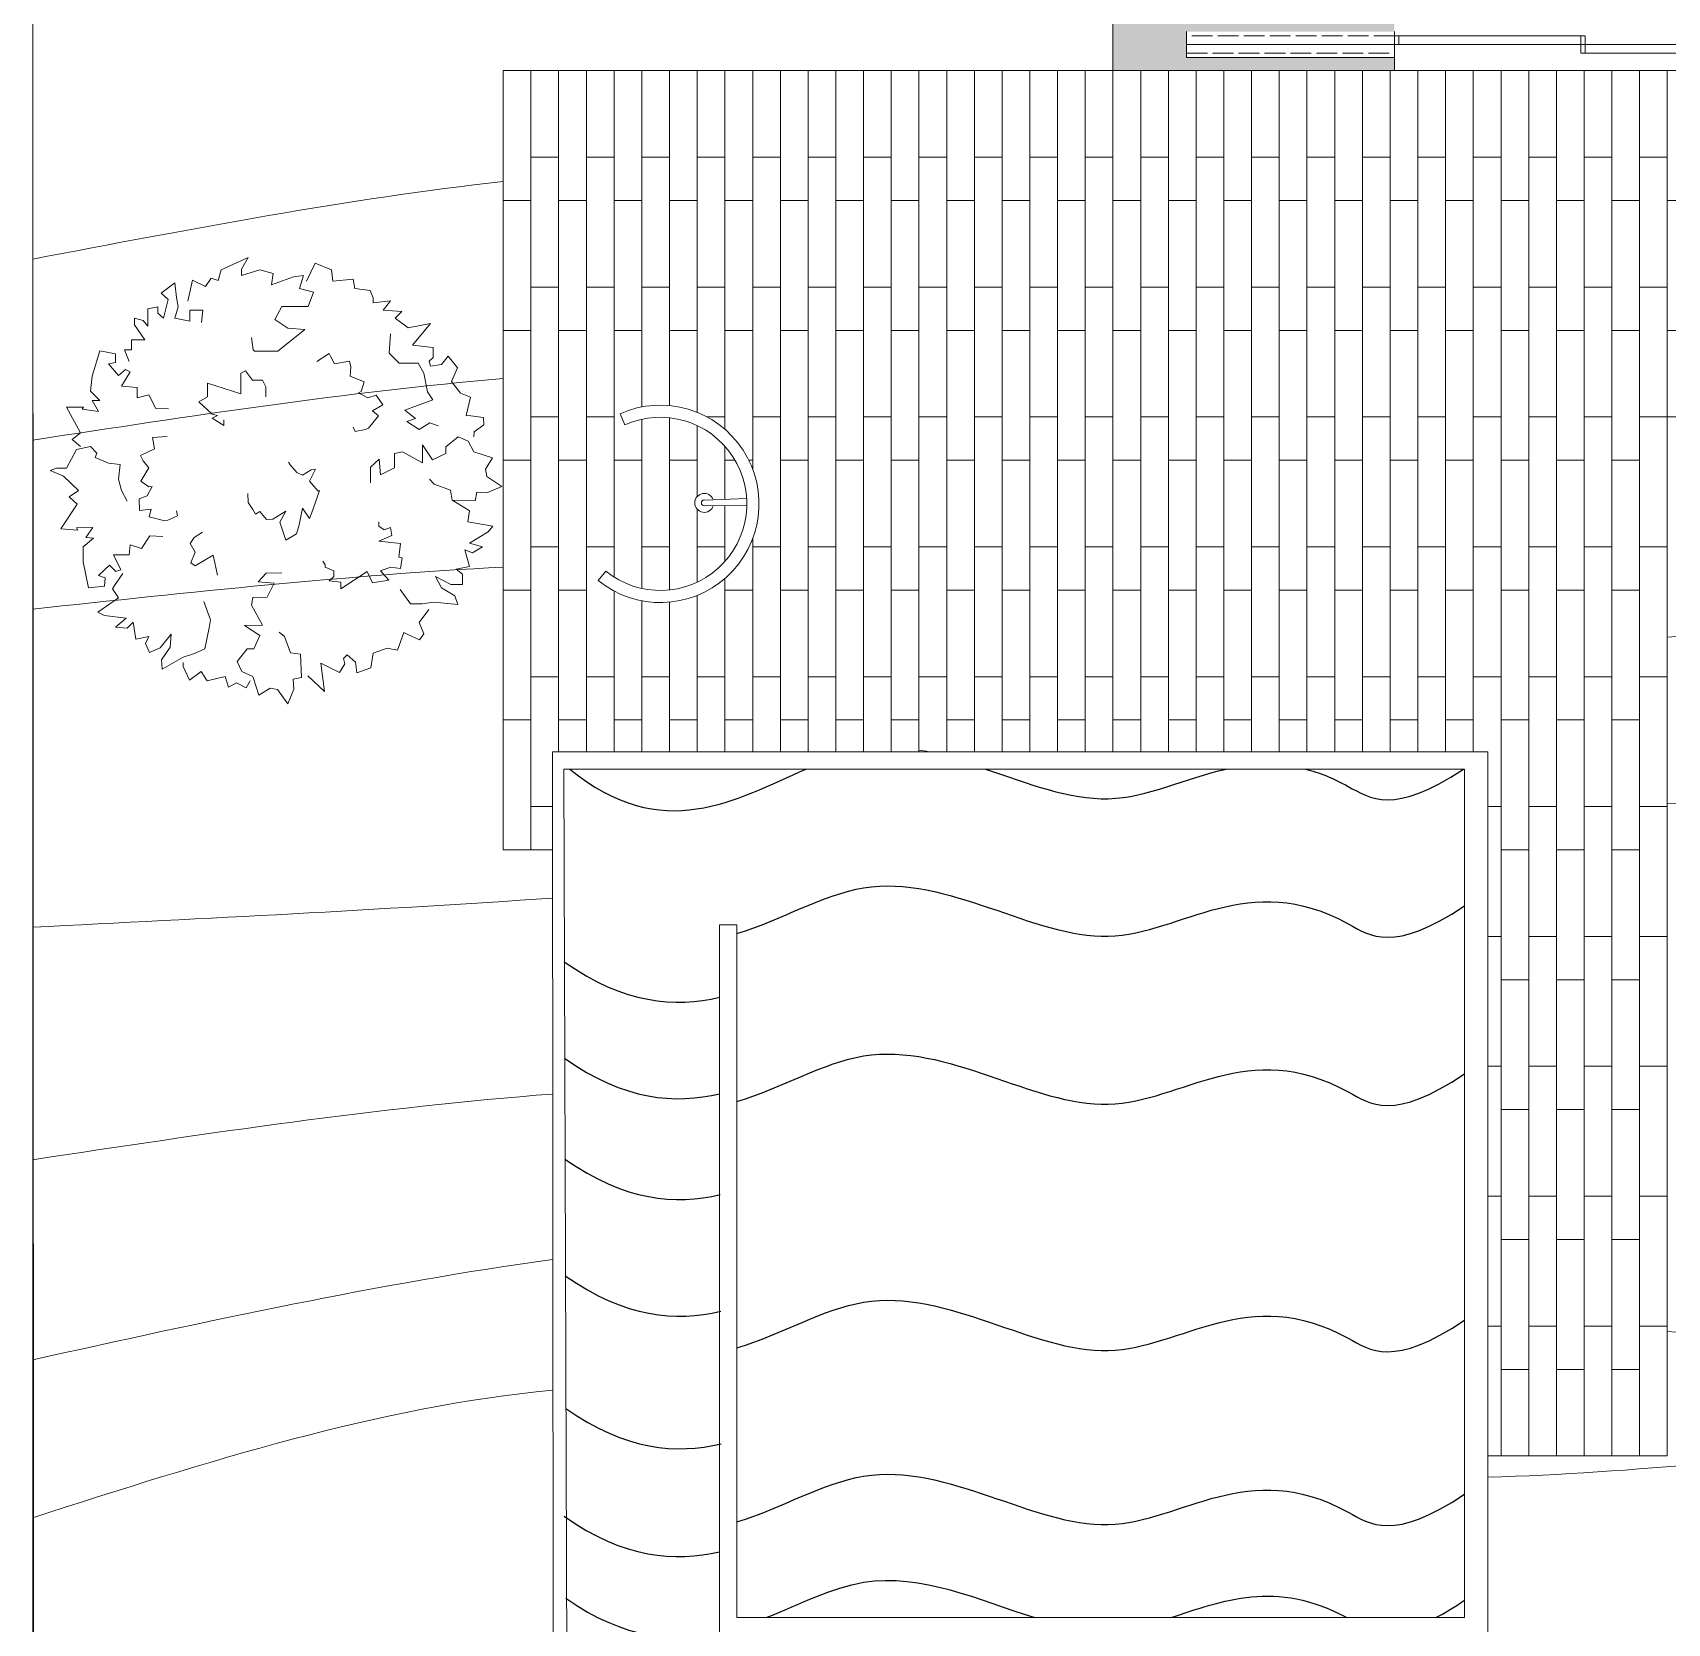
# Model space of a CAD drawing. Header units: millimetres. Extents: x 19901 to 42199, y 14822 to 21214.
# Drawn here: x 23333 to 24277, y 15946 to 16864 of the extents above; entities that cross this region are included whole.
import ezdxf

# ---------------------------------------------------------------- set-up
doc = ezdxf.new("R2010")
doc.units = ezdxf.units.MM
doc.linetypes.add('ACAD_ISO02W100', pattern=[15, 12, -3])
doc.layers.get('0').update_dxf_attribs({"lineweight": 18})
for name, color, linetype, lineweight in [('A-FURN', 9, 'Continuous', 13), ('curve di livello', 6, 'Continuous', 18), ('pavimentazione esterna', 51, 'Continuous', 13), ('PROIEZIONI_finissime_fine lines', 251, 'Continuous', 5), ('VEGETAZIONE', 94, 'Continuous', 5), ('VERDE_alberi', 104, 'Continuous', 5), ('vetro', 140, 'Continuous', 15), ('Wall', 7, 'Continuous', 20)]:
    doc.layers.add(name, color=color, linetype=linetype, lineweight=lineweight)
doc.layers.add('acqua', color=140, linetype='Continuous')
doc.layers.add('VERDE_giardino_garden', color=7, linetype='Continuous', lineweight=5, true_color=0x426227)

# ---------------------------------------------------------------- blocks, each defined once
blk = doc.blocks.new('A$C396F796F')
at = {"layer": 'VERDE_alberi'}
for points in [[(-1.246, 3.854), (-1.122, 3.81), (-1.066, 4.005), (-0.576, 4.226), (-0.702, 4.018), (-0.702, 3.901), (-0.365, 4.005), (-0.127, 3.94), (-0.155, 3.732), (0.238, 3.875), (0.42, 3.901), (0.35, 3.667), (0.602, 3.602), (0.504, 3.341), (0.027, 3.341), (-0.099, 3.107), (0.14, 2.951), (0.448, 2.925), (-0.043, 2.535), (-0.463, 2.535), (-0.491, 2.561), (-0.519, 2.782)], [(-1.246, 3.854), (-1.35, 3.705), (-1.586, 3.82), (-1.668, 3.437)], [(0.476, 3.797), (0.63, 4.122), (0.925, 4.005), (0.953, 3.797), (1.318, 3.836), (1.346, 3.667), (1.626, 3.628), (1.682, 3.498), (1.682, 3.406), (1.991, 3.445), (1.864, 3.276), (2.201, 3.25), (2.075, 3.133), (2.31, 2.958)], [(-2.728, 2.349), (-2.813, 2.557), (-2.686, 2.557), (-2.686, 2.739), (-2.448, 2.739), (-2.63, 3.012), (-2.63, 3.129), (-2.476, 3.09), (-2.392, 2.986), (-2.392, 3.299), (-2.21, 3.338), (-2.21, 3.22), (-2.111, 3.129), (-2.027, 3.468), (-2.153, 3.585), (-1.901, 3.767), (-1.873, 3.507), (-1.845, 3.338), (-1.901, 3.129), (-1.635, 3.077), (-1.635, 3.273), (-1.396, 3.273), (-1.424, 3.051)], [(2.31, 2.958), (2.718, 3.036), (2.394, 2.642), (2.764, 2.602), (2.764, 2.422), (2.694, 2.352), (2.714, 2.262), (2.913, 2.292), (3.033, 2.442), (3.203, 2.232), (3.093, 1.983), (3.261, 1.772), (3.44, 1.703), (3.363, 1.373), (3.443, 1.363), (3.673, 1.334), (3.683, 1.204), (3.503, 1.074), (3.502, 0.985)], [(1.996, 2.85), (1.968, 2.499), (2.15, 2.317), (2.496, 2.316), (2.594, 2.134), (2.66, 1.8), (2.758, 1.657), (2.25, 1.465), (2.445, 1.315), (2.291, 1.263), (2.511, 1.118), (2.706, 1.241), (2.855, 1.185)], [(-3.608, 0.808), (-3.762, 0.939), (-3.608, 1.056), (-3.86, 1.524), (-3.552, 1.524), (-3.58, 1.485), (-3.285, 1.446), (-3.398, 1.641), (-3.257, 1.641), (-3.426, 1.81), (-3.398, 2.084), (-3.257, 2.539), (-2.977, 2.487), (-2.977, 2.331), (-3.103, 2.305), (-2.921, 2.097), (-2.795, 2.201), (-2.71, 2.162), (-2.865, 1.901), (-2.584, 1.875), (-2.584, 1.693), (-2.374, 1.745), (-2.248, 1.498), (-2.017, 1.489)], [(0.661, 2.348), (0.888, 2.491), (0.917, 2.432), (0.981, 2.304), (1.254, 2.354), (1.275, 2.248), (1.264, 2.082), (1.52, 1.978), (1.466, 1.805), (1.415, 1.78), (1.586, 1.69), (1.735, 1.736), (1.853, 1.562), (1.671, 1.457), (1.779, 1.365), (1.593, 1.141), (1.543, 1.116), (1.357, 1.081), (1.316, 1.163)], [(-1.019, 1.294), (-1.019, 1.19), (-1.23, 1.32), (-1.132, 1.372), (-1.23, 1.398), (-1.468, 1.619), (-1.314, 1.71), (-1.314, 1.957), (-0.711, 1.762), (-0.711, 2.139), (-0.627, 2.178), (-0.501, 2.009), (-0.318, 2.009), (-0.262, 1.892), (-0.262, 1.71)], [(-2.04, 0.991), (-2.307, 0.973), (-2.296, 0.909), (-2.273, 0.768), (-2.523, 0.647), (-2.478, 0.549), (-2.371, 0.422), (-2.517, 0.186), (-2.371, 0.079), (-2.316, 0.088), (-2.401, -0.084), (-2.548, -0.136), (-2.542, -0.345), (-2.332, -0.324), (-2.366, -0.461), (-2.084, -0.533), (-2.029, -0.524), (-1.857, -0.442), (-1.872, -0.353)], [(1.633, 0.153), (1.633, 0.439), (1.787, 0.582), (1.815, 0.296), (2.068, 0.426), (2.068, 0.686), (2.208, 0.712), (2.572, 0.517), (2.572, 0.842), (2.755, 0.569), (2.993, 0.686), (2.993, 0.803), (3.218, 0.985), (3.4, 0.907), (3.498, 0.712), (3.835, 0.608), (3.708, 0.4), (3.736, 0.27), (4.003, 0.088), (3.736, -0.029), (3.554, -0.016), (3.526, -0.173), (3.105, -0.16), (3.077, 0.023), (2.783, 0.127), (2.699, 0.218)], [(-3.646, 0.014), (-3.916, 0.275), (-4.155, 0.379), (-4.043, 0.418), (-3.86, 0.418), (-3.678, 0.756), (-3.426, 0.808), (-3.313, 0.691), (-3.341, 0.613), (-3.103, 0.509), (-2.893, 0.483), (-2.921, 0.223), (-2.865, 0.015), (-2.767, -0.18)], [(-0.584, -0.039), (-0.577, -0.199), (-0.496, -0.331), (-0.445, -0.414), (-0.367, -0.366), (-0.25, -0.508), (-0.132, -0.501), (0.101, -0.358), (-0.006, -0.556), (0.104, -0.883), (0.292, -0.767), (0.344, -0.604), (0.404, -0.303), (0.532, -0.488), (0.592, -0.336), (0.71, 0.017), (0.688, 0.004), (0.53, 0.186), (0.641, 0.403), (0.56, 0.386), (0.405, 0.29), (0.298, 0.34), (0.18, 0.481), (0.151, 0.529)], [(-3.646, 0.014), (-3.812, -0.101), (-3.669, -0.232), (-3.965, -0.675), (-3.658, -0.704), (-3.682, -0.662), (-3.385, -0.652), (-3.515, -0.835), (-3.376, -0.848), (-3.559, -1.001), (-3.558, -1.276), (-3.461, -1.742), (-3.177, -1.717), (-3.162, -1.562), (-3.285, -1.524), (-3.084, -1.334), (-2.968, -1.449), (-2.881, -1.419), (-3.01, -1.145), (-2.728, -1.146), (-2.711, -0.964), (-2.506, -1.036), (-2.357, -0.802), (-2.118, -0.815)], [(3.105, -0.16), (3.365, -0.315), (3.421, -0.354), (3.393, -0.549), (3.842, -0.627), (3.758, -0.731), (3.421, -0.939), (3.659, -1.004), (3.477, -1.109), (3.337, -1.057), (3.421, -1.356), (3.183, -1.408), (3.295, -1.499), (3.295, -1.681), (3.084, -1.681), (2.804, -1.538), (2.916, -1.746), (3.155, -1.889), (3.211, -2.045), (2.776, -2.006), (2.566, -2.032), (2.355, -2.032), (2.168, -1.772)], [(0.773, -1.265), (0.814, -1.331), (0.814, -1.37), (0.968, -1.435), (0.968, -1.539), (0.884, -1.617), (1.094, -1.643), (1.094, -1.76), (1.571, -1.448), (1.669, -1.656), (1.964, -1.604), (1.81, -1.435), (1.992, -1.37), (2.174, -1.396), (2.202, -1.201), (2.146, -1.188), (2.174, -0.94), (1.782, -0.901), (2.02, -0.797), (1.992, -0.654), (1.88, -0.693), (1.782, -0.628), (1.782, -0.55)], [(-1.131, -1.513), (-1.214, -1.152), (-1.538, -1.346), (-1.615, -1.294), (-1.535, -1.099), (-1.629, -0.942), (-1.557, -0.834), (-1.401, -0.74)], [(0.031, -1.476), (-0.255, -1.481), (-0.395, -1.637), (-0.109, -1.661), (-0.235, -1.915), (-0.495, -1.92), (-0.518, -2.06), (-0.317, -2.421), (-0.642, -2.427), (-0.366, -2.605), (-0.479, -2.845), (-0.596, -2.847), (-0.775, -3.074), (-0.694, -3.255), (-0.497, -3.35), (-0.387, -3.685), (-0.181, -3.555), (-0.051, -3.581), (0.136, -3.844), (0.249, -3.576), (0.233, -3.394), (0.388, -3.363), (0.368, -2.943), (0.186, -2.918), (0.077, -2.625), (-0.016, -2.543)], [(-2.842, -1.484), (-2.993, -1.703), (-3.028, -1.762), (-2.921, -1.928), (-3.296, -2.186), (-3.176, -2.246), (-2.783, -2.295), (-2.973, -2.453), (-2.764, -2.472), (-2.658, -2.366), (-2.61, -2.673), (-2.372, -2.621), (-2.436, -2.75), (-2.36, -2.916), (-2.168, -2.828), (-1.973, -2.581), (-1.988, -2.817), (-2.145, -3.047), (-2.131, -3.212), (-1.752, -2.995), (-1.55, -2.931), (-1.359, -2.844), (-1.285, -2.466), (-1.258, -2.325), (-1.379, -1.994)], [(0.498, -3.332), (0.801, -3.616), (0.737, -3.109), (1.071, -3.272), (1.166, -3.12), (1.144, -3.024), (1.209, -2.958), (1.362, -3.09), (1.384, -3.28), (1.64, -3.193), (1.68, -2.923), (1.934, -2.834), (2.122, -2.871), (2.232, -2.551), (2.305, -2.585), (2.516, -2.682), (2.593, -2.577), (2.51, -2.372), (2.684, -2.133)], [(-1.752, -3.092), (-1.752, -3.164), (-1.641, -3.414), (-1.425, -3.255), (-1.322, -3.426), (-0.992, -3.346), (-0.936, -3.54), (-0.788, -3.46), (-0.617, -3.551), (-0.541, -3.424)]]:
    blk.add_lwpolyline(points, dxfattribs=at)

msp = doc.modelspace()

# ---------------------------------------------------------------- hatches: boundary and pattern name
at = {"layer": 'Wall', "true_color": 0x636466}
h = msp.add_hatch(color=251, dxfattribs=at)
h.dxf.hatch_style = 1
h.paths.add_polyline_path([(23986.52, 17592.56), (24115.87, 17592.56), (24115.87, 17622.19), (23956.52, 17622.56), (23956.52, 17372.56), (23986.52, 17385.13)])
h.paths.add_polyline_path([(24553.23, 17622.43), (24275.88, 17622.19), (24275.88, 17609.01), (24275.87, 17592.56), (24481.91, 17592.56)])
h.paths.add_polyline_path([(25106.52, 17622.56), (24708.9, 17622.56), (24637.25, 17592.56), (24694.25, 17592.56), (24694.25, 17592.56), (24697.25, 17592.56), (24754.25, 17592.56), (24754.25, 17592.56), (24757.25, 17592.56), (24784.25, 17592.56), (24784.25, 17592.56), (24787.25, 17592.56), (24934.25, 17592.56), (24934.25, 17592.56), (24937.25, 17592.56), (25076.52, 17592.56), (25076.52, 17502.56), (25076.52, 17490.06), (25086.52, 17490.06), (25086.52, 17575.06), (25096.52, 17575.06), (25096.52, 17490.06), (25106.52, 17490.06)])
h.paths.add_polyline_path([(24861.52, 17592.56), (24851.52, 17592.56), (24851.52, 17527.73), (24861.52, 17527.73)], flags=17)
h.paths.add_polyline_path([(25076.52, 17382.56), (24861.52, 17382.56), (24861.52, 17442.73), (24851.52, 17442.73), (24851.52, 17372.56), (25076.52, 17372.56)])
h.paths.add_polyline_path([(25106.52, 17410.06), (25076.52, 17410.06), (25076.52, 17227.56), (25084.02, 17227.56), (25084.02, 17347.56), (25099.02, 17347.56), (25099.02, 17227.56), (25106.52, 17227.56)])
h.paths.add_polyline_path([(25106.52, 17010.06), (25076.52, 17010.06), (25076.52, 16872.56), (25076.52, 16842.56), (25106.52, 16842.56)])
h.paths.add_polyline_path([(24786.52, 16967.56), (24756.52, 16967.56), (24756.52, 16962.56), (24756.52, 16842.56), (24786.52, 16842.56), (24786.52, 16872.56)])
h.paths.add_polyline_path([(24786.52, 17377.56), (24746.52, 17377.56), (24746.52, 17347.56), (24786.52, 17347.56)])
h.paths.add_polyline_path([(24396.52, 17377.56), (24356.52, 17377.56), (24356.52, 17347.56), (24368.39, 17347.56), (24396.52, 17347.56)])
h.paths.add_polyline_path([(24386.52, 16967.56), (24356.52, 16967.56), (24356.52, 16872.56), (24336.52, 16872.56), (24336.52, 16842.56), (24386.52, 16842.56)])
h.paths.add_polyline_path([(23986.52, 16962.56), (23986.52, 17320.08), (23956.52, 17307.52), (23956.52, 16842.56), (24119.02, 16842.56), (24119.02, 16850.06), (23999.02, 16850.06), (23999.02, 16865.06), (24119.02, 16865.06), (24119.02, 16872.56), (23986.52, 16872.56)])

# ---------------------------------------------------------------- linework, layer by layer
for p, q in [((23332.97, 17220.44), (23333.33, 15613.97)), ((23332.97, 16864.42), (23332.93, 16733.68)), ((23332.93, 16733.68), (23332.89, 16599.38)), ((23332.89, 16599.38), (23332.89, 16471.93)), ((23332.89, 16471.93), (23332.89, 16347.91)), ((23641.33, 15891.68), (23639.42, 16439.23)), ((23639.42, 16439.23), (24159.42, 16439.23)), ((24159.42, 16439.23), (24159.42, 15949.23)), ((23332.89, 16347.91), (23332.89, 16213.59)), ((23332.89, 16213.59), (23332.89, 16098.13)), ((23332.89, 16098.13), (23332.89, 16006.85)), ((23332.91, 16006.91), (23332.99, 15935.97))]:
    msp.add_line(p, q)
for points in [[(23812.02, 16449.23), (23812.18, 16449.26), (23812.35, 16449.3), (23812.52, 16449.33)], [(23844.52, 16450.12), (23846.43, 16449.87), (23848.33, 16449.57), (23850.24, 16449.23)]]:
    msp.add_open_spline(points, degree=3)
at = {"layer": 'A-FURN'}
for p, q in [((23745.06, 16595.55), (23720.45, 16594.58)), ((23745.16, 16591.38), (23720.52, 16591.25))]:
    msp.add_line(p, q, dxfattribs=at)
for radius, start, end in [(5.48, 19.9829, 342.56406), (1.67, 94.11892, 268.42804)]:
    msp.add_arc((23720.57, 16592.92), radius, start, end, dxfattribs=at)
at = {"layer": 'acqua'}
for points in [[(23642.94, 16439.23), (23696.55, 16395.25), (23738.98, 16421.71), (23779.42, 16439.23)], [(23639.69, 16327.93), (23674.54, 16303.39), (23703.52, 16301.49), (23729.42, 16307.4)], [(23639.89, 16272.2), (23674.73, 16247.67), (23703.72, 16245.77), (23729.61, 16251.68)], [(23640.09, 16214.01), (23674.94, 16189.47), (23703.92, 16187.58), (23729.81, 16193.48)], [(23640.33, 16146.62), (23675.17, 16122.08), (23704.16, 16120.19), (23730.05, 16126.09)], [(23640.59, 16070.05), (23675.44, 16045.51), (23704.42, 16043.62), (23730.32, 16049.53)], [(23639.69, 16007.76), (23674.54, 15983.22), (23703.52, 15981.33), (23729.42, 15987.24)], [(23989.86, 15949.23), (24019.62, 15958.8), (24050.45, 15971.52), (24091.53, 15949.23)], [(23640.61, 15960.4), (23675.05, 15936.47), (23703.75, 15934.66), (23729.42, 15940.51)], [(24142.83, 15949.23), (24147.81, 15951.8), (24153.31, 15955.08), (24159.42, 15959.2)]]:
    msp.add_open_spline(points, degree=3, dxfattribs=at)
for points, knots in [([(23882.99, 16439.23), (23907.47, 16430.94), (23955.71, 16411.82), (23998.09, 16433.88), (24021.9, 16439.23)], [1407.684818, 1407.684818, 1407.684818, 1407.684818, 1498.557273, 1591.100921, 1591.100921, 1591.100921, 1591.100921]), ([(24067.67, 16439.23), (24075.49, 16437.21), (24095.56, 16429.32), (24118.35, 16412.11), (24158.83, 16439.23)], [1646.018182, 1646.018182, 1646.018182, 1646.018182, 1671.798003, 1709.219762, 1709.219762, 1709.219762, 1709.219762]), ([(23739.42, 16344.23), (23765.74, 16352.29), (23837.05, 16396.56), (23958.25, 16305.19), (24042.42, 16390.12), (24118.48, 16332.62), (24159.42, 16360.24)], [1235.648579, 1235.648579, 1235.648579, 1235.648579, 1321.671715, 1498.557273, 1671.798003, 1709.401029, 1709.401029, 1709.401029, 1709.401029]), ([(23739.42, 16247.16), (23765.74, 16255.22), (23837.05, 16299.49), (23958.25, 16208.12), (24042.42, 16293.05), (24118.48, 16235.55), (24159.42, 16263.17)], [1235.648579, 1235.648579, 1235.648579, 1235.648579, 1321.671715, 1498.557273, 1671.798003, 1709.401029, 1709.401029, 1709.401029, 1709.401029]), ([(23739.42, 16104.94), (23765.74, 16113), (23837.05, 16157.27), (23958.25, 16065.9), (24042.42, 16150.83), (24118.48, 16093.33), (24159.42, 16120.95)], [1235.648579, 1235.648579, 1235.648579, 1235.648579, 1321.671715, 1498.557273, 1671.798003, 1709.401029, 1709.401029, 1709.401029, 1709.401029]), ([(23739.42, 16004.49), (23765.74, 16012.54), (23837.05, 16056.81), (23958.25, 15965.44), (24042.42, 16050.37), (24118.48, 15992.88), (24159.42, 16020.49)], [1235.648579, 1235.648579, 1235.648579, 1235.648579, 1321.671715, 1498.557273, 1671.798003, 1709.401029, 1709.401029, 1709.401029, 1709.401029]), ([(23756.3, 15949.23), (23775.96, 15957.08), (23827.23, 15983.75), (23879.4, 15959.24), (23911.34, 15949.23)], [1254.475694, 1254.475694, 1254.475694, 1254.475694, 1321.671715, 1443.156853, 1443.156853, 1443.156853, 1443.156853])]:
    msp.add_open_spline(points, degree=3, knots=knots, dxfattribs=at)
at = {"layer": 'curve di livello'}
for points in [[(23332.93, 16733.68), (23423.69, 16751.02), (23514.44, 16768.36), (23604.52, 16778.56)], [(23332.9, 16629.14), (23423.56, 16643.03), (23514.22, 16656.92), (23604.52, 16664.74)], [(23332.89, 16531.58), (23423.56, 16541.31), (23514.23, 16551.05), (23604.52, 16555.87)], [(23332.89, 16347.91), (23432.96, 16352.91), (23533.03, 16357.91), (23632.97, 16364.68)], [(23332.89, 16213.59), (23432.81, 16228.72), (23532.73, 16243.84), (23632.97, 16251.57)], [(23332.89, 16098.13), (23432.91, 16120.17), (23532.94, 16142.22), (23632.97, 16156.06)], [(23332.91, 16006.91), (23432.77, 16038.98), (23532.63, 16071.05), (23632.97, 16080.52)]]:
    msp.add_open_spline(points, degree=3, dxfattribs=at)
for points, knots in [([(24276.52, 16515.29), (24360.04, 16523.26), (24713.3, 16579.43), (25088.25, 16429.8), (25332.89, 16538.35), (25332.89, 16538.35), (25332.89, 16538.35), (25332.89, 16538.35), (25332.92, 16538.36), (25332.94, 16538.37), (25332.97, 16538.39)], [948.136507, 948.136507, 948.136507, 948.136507, 1199.951019, 2002.883229, 2002.883229, 2002.883229, 2002.885334, 2002.885334, 2002.885334, 2002.970377, 2002.970377, 2002.970377, 2002.970377]), ([(24276.52, 16419.47), (24451.39, 16416.99), (24802.86, 16364.84), (25160.94, 16330.72), (25332.89, 16369.39), (25332.89, 16369.39), (25332.89, 16369.39), (25332.89, 16369.39), (25332.92, 16369.4), (25332.94, 16369.4), (25332.97, 16369.41)], [947.742027, 947.742027, 947.742027, 947.742027, 1475.410206, 2004.14526, 2004.14526, 2004.14526, 2004.146467, 2004.146467, 2004.146467, 2004.226908, 2004.226908, 2004.226908, 2004.226908]), ([(24276.52, 16114.52), (24303.82, 16111.94), (24544.81, 16097.75), (24895.54, 16238.62), (25222.19, 16154.38), (25332.95, 16164.09), (25332.95, 16164.09), (25332.95, 16164.09), (25332.95, 16164.09), (25332.95, 16164.1), (25332.96, 16164.1), (25332.97, 16164.1)], [950.943563, 950.943563, 950.943563, 950.943563, 1033.490488, 1679.853616, 2013.397423, 2013.397423, 2013.397423, 2013.399494, 2013.399494, 2013.399494, 2013.420108, 2013.420108, 2013.420108, 2013.420108]), ([(24172.97, 16030.32), (24341.76, 16035.07), (24633.07, 16094.32), (24922.56, 16024.8), (25043.06, 16024.58)], [851.89565, 851.89565, 851.89565, 851.89565, 1359.236516, 1723.307966, 1723.307966, 1723.307966, 1723.307966])]:
    msp.add_open_spline(points, degree=3, knots=knots, dxfattribs=at)
at = {"layer": 'pavimentazione esterna'}
for p, q in [((23636.52, 16842.56), (23620.52, 16842.56)), ((23668.52, 16842.56), (23652.52, 16842.56)), ((23700.52, 16842.56), (23684.52, 16842.56)), ((23732.52, 16842.56), (23716.52, 16842.56)), ((23764.52, 16842.56), (23748.52, 16842.56)), ((23796.52, 16842.56), (23780.52, 16842.56)), ((23828.52, 16842.56), (23812.52, 16842.56)), ((23860.52, 16842.56), (23844.52, 16842.56)), ((23892.52, 16842.56), (23876.52, 16842.56)), ((23924.52, 16842.56), (23908.52, 16842.56)), ((23956.52, 16842.56), (23940.52, 16842.56)), ((24276.52, 16642.56), (24292.52, 16642.56)), ((23620.52, 16392.56), (23632.97, 16392.56)), ((24180.52, 16042.56), (24196.52, 16042.56)), ((24212.52, 16042.56), (24228.52, 16042.56)), ((24244.52, 16042.56), (24260.52, 16042.56))]:
    msp.add_line(p, q, dxfattribs=at)
for points in [[(23604.52, 16842.56), (23620.52, 16842.56), (23620.52, 16767.56), (23604.52, 16767.56), (23604.52, 16842.56)], [(23636.52, 16842.56), (23652.52, 16842.56), (23652.52, 16767.56), (23636.52, 16767.56), (23636.52, 16842.56)], [(23668.52, 16842.56), (23684.52, 16842.56), (23684.52, 16767.56), (23668.52, 16767.56), (23668.52, 16842.56)], [(23700.52, 16842.56), (23716.52, 16842.56), (23716.52, 16767.56), (23700.52, 16767.56), (23700.52, 16842.56)], [(23732.52, 16842.56), (23748.52, 16842.56), (23748.52, 16767.56), (23732.52, 16767.56), (23732.52, 16842.56)], [(23764.52, 16842.56), (23780.52, 16842.56), (23780.52, 16767.56), (23764.52, 16767.56), (23764.52, 16842.56)], [(23796.52, 16842.56), (23812.52, 16842.56), (23812.52, 16767.56), (23796.52, 16767.56), (23796.52, 16842.56)], [(23828.52, 16842.56), (23844.52, 16842.56), (23844.52, 16767.56), (23828.52, 16767.56), (23828.52, 16842.56)], [(23860.52, 16842.56), (23876.52, 16842.56), (23876.52, 16767.56), (23860.52, 16767.56), (23860.52, 16842.56)], [(23892.52, 16842.56), (23908.52, 16842.56), (23908.52, 16767.56), (23892.52, 16767.56), (23892.52, 16842.56)], [(23924.52, 16842.56), (23940.52, 16842.56), (23940.52, 16767.56), (23924.52, 16767.56), (23924.52, 16842.56)], [(23956.52, 16842.56), (23972.52, 16842.56), (23972.52, 16767.56), (23956.52, 16767.56), (23956.52, 16842.56)], [(23988.52, 16842.56), (24004.52, 16842.56), (24004.52, 16767.56), (23988.52, 16767.56), (23988.52, 16842.56)], [(24020.52, 16842.56), (24036.52, 16842.56), (24036.52, 16767.56), (24020.52, 16767.56), (24020.52, 16842.56)], [(24052.52, 16842.56), (24068.52, 16842.56), (24068.52, 16767.56), (24052.52, 16767.56), (24052.52, 16842.56)], [(24084.52, 16842.56), (24100.52, 16842.56), (24100.52, 16767.56), (24084.52, 16767.56), (24084.52, 16842.56)], [(24116.52, 16842.56), (24132.52, 16842.56), (24132.52, 16767.56), (24116.52, 16767.56), (24116.52, 16842.56)], [(24148.52, 16842.56), (24164.52, 16842.56), (24164.52, 16767.56), (24148.52, 16767.56), (24148.52, 16842.56)], [(24180.52, 16842.56), (24196.52, 16842.56), (24196.52, 16767.56), (24180.52, 16767.56), (24180.52, 16842.56)], [(24212.52, 16842.56), (24228.52, 16842.56), (24228.52, 16767.56), (24212.52, 16767.56), (24212.52, 16842.56)], [(24244.52, 16842.56), (24260.52, 16842.56), (24260.52, 16767.56), (24244.52, 16767.56), (24244.52, 16842.56)], [(24276.52, 16842.56), (24292.52, 16842.56), (24292.52, 16767.56), (24276.52, 16767.56), (24276.52, 16842.56)], [(23620.52, 16792.56), (23636.52, 16792.56), (23636.52, 16717.56), (23620.52, 16717.56), (23620.52, 16792.56)], [(23652.52, 16792.56), (23668.52, 16792.56), (23668.52, 16717.56), (23652.52, 16717.56), (23652.52, 16792.56)], [(23684.52, 16792.56), (23700.52, 16792.56), (23700.52, 16717.56), (23684.52, 16717.56), (23684.52, 16792.56)], [(23716.52, 16792.56), (23732.52, 16792.56), (23732.52, 16717.56), (23716.52, 16717.56), (23716.52, 16792.56)], [(23748.52, 16792.56), (23764.52, 16792.56), (23764.52, 16717.56), (23748.52, 16717.56), (23748.52, 16792.56)], [(23780.52, 16792.56), (23796.52, 16792.56), (23796.52, 16717.56), (23780.52, 16717.56), (23780.52, 16792.56)], [(23812.52, 16792.56), (23828.52, 16792.56), (23828.52, 16717.56), (23812.52, 16717.56), (23812.52, 16792.56)], [(23844.52, 16792.56), (23860.52, 16792.56), (23860.52, 16717.56), (23844.52, 16717.56), (23844.52, 16792.56)], [(23876.52, 16792.56), (23892.52, 16792.56), (23892.52, 16717.56), (23876.52, 16717.56), (23876.52, 16792.56)], [(23908.52, 16792.56), (23924.52, 16792.56), (23924.52, 16717.56), (23908.52, 16717.56), (23908.52, 16792.56)], [(23940.52, 16792.56), (23956.52, 16792.56), (23956.52, 16717.56), (23940.52, 16717.56), (23940.52, 16792.56)], [(23972.52, 16792.56), (23988.52, 16792.56), (23988.52, 16717.56), (23972.52, 16717.56), (23972.52, 16792.56)], [(24004.52, 16792.56), (24020.52, 16792.56), (24020.52, 16717.56), (24004.52, 16717.56), (24004.52, 16792.56)], [(24036.52, 16792.56), (24052.52, 16792.56), (24052.52, 16717.56), (24036.52, 16717.56), (24036.52, 16792.56)], [(24068.52, 16792.56), (24084.52, 16792.56), (24084.52, 16717.56), (24068.52, 16717.56), (24068.52, 16792.56)], [(24100.52, 16792.56), (24116.52, 16792.56), (24116.52, 16717.56), (24100.52, 16717.56), (24100.52, 16792.56)], [(24132.52, 16792.56), (24148.52, 16792.56), (24148.52, 16717.56), (24132.52, 16717.56), (24132.52, 16792.56)], [(24164.52, 16792.56), (24180.52, 16792.56), (24180.52, 16717.56), (24164.52, 16717.56), (24164.52, 16792.56)], [(24196.52, 16792.56), (24212.52, 16792.56), (24212.52, 16717.56), (24196.52, 16717.56), (24196.52, 16792.56)], [(24228.52, 16792.56), (24244.52, 16792.56), (24244.52, 16717.56), (24228.52, 16717.56), (24228.52, 16792.56)], [(24260.52, 16792.56), (24276.52, 16792.56), (24276.52, 16717.56), (24260.52, 16717.56), (24260.52, 16792.56)], [(23604.52, 16767.56), (23620.52, 16767.56), (23620.52, 16692.56), (23604.52, 16692.56), (23604.52, 16767.56)], [(23636.52, 16767.56), (23652.52, 16767.56), (23652.52, 16692.56), (23636.52, 16692.56), (23636.52, 16767.56)], [(23668.52, 16767.56), (23684.52, 16767.56), (23684.52, 16692.56), (23668.52, 16692.56), (23668.52, 16767.56)], [(23700.52, 16767.56), (23716.52, 16767.56), (23716.52, 16692.56), (23700.52, 16692.56), (23700.52, 16767.56)], [(23732.52, 16767.56), (23748.52, 16767.56), (23748.52, 16692.56), (23732.52, 16692.56), (23732.52, 16767.56)], [(23764.52, 16767.56), (23780.52, 16767.56), (23780.52, 16692.56), (23764.52, 16692.56), (23764.52, 16767.56)], [(23796.52, 16767.56), (23812.52, 16767.56), (23812.52, 16692.56), (23796.52, 16692.56), (23796.52, 16767.56)], [(23828.52, 16767.56), (23844.52, 16767.56), (23844.52, 16692.56), (23828.52, 16692.56), (23828.52, 16767.56)], [(23860.52, 16767.56), (23876.52, 16767.56), (23876.52, 16692.56), (23860.52, 16692.56), (23860.52, 16767.56)], [(23892.52, 16767.56), (23908.52, 16767.56), (23908.52, 16692.56), (23892.52, 16692.56), (23892.52, 16767.56)], [(23924.52, 16767.56), (23940.52, 16767.56), (23940.52, 16692.56), (23924.52, 16692.56), (23924.52, 16767.56)], [(23956.52, 16767.56), (23972.52, 16767.56), (23972.52, 16692.56), (23956.52, 16692.56), (23956.52, 16767.56)], [(23988.52, 16767.56), (24004.52, 16767.56), (24004.52, 16692.56), (23988.52, 16692.56), (23988.52, 16767.56)], [(24020.52, 16767.56), (24036.52, 16767.56), (24036.52, 16692.56), (24020.52, 16692.56), (24020.52, 16767.56)], [(24052.52, 16767.56), (24068.52, 16767.56), (24068.52, 16692.56), (24052.52, 16692.56), (24052.52, 16767.56)], [(24084.52, 16767.56), (24100.52, 16767.56), (24100.52, 16692.56), (24084.52, 16692.56), (24084.52, 16767.56)], [(24116.52, 16767.56), (24132.52, 16767.56), (24132.52, 16692.56), (24116.52, 16692.56), (24116.52, 16767.56)], [(24148.52, 16767.56), (24164.52, 16767.56), (24164.52, 16692.56), (24148.52, 16692.56), (24148.52, 16767.56)], [(24180.52, 16767.56), (24196.52, 16767.56), (24196.52, 16692.56), (24180.52, 16692.56), (24180.52, 16767.56)], [(24212.52, 16767.56), (24228.52, 16767.56), (24228.52, 16692.56), (24212.52, 16692.56), (24212.52, 16767.56)], [(24244.52, 16767.56), (24260.52, 16767.56), (24260.52, 16692.56), (24244.52, 16692.56), (24244.52, 16767.56)], [(24276.52, 16767.56), (24292.52, 16767.56), (24292.52, 16692.56), (24276.52, 16692.56), (24276.52, 16767.56)], [(23620.52, 16717.56), (23636.52, 16717.56), (23636.52, 16642.56), (23620.52, 16642.56), (23620.52, 16717.56)], [(23652.52, 16717.56), (23668.52, 16717.56), (23668.52, 16642.56), (23652.52, 16642.56), (23652.52, 16717.56)], [(23684.52, 16717.56), (23700.52, 16717.56), (23700.52, 16649.1)], [(23684.52, 16648.35), (23684.52, 16717.56)], [(23716.52, 16717.56), (23732.52, 16717.56), (23732.52, 16642.56), (23722.14, 16642.56)], [(23716.52, 16645.2), (23716.52, 16717.56)], [(23748.52, 16717.56), (23764.52, 16717.56), (23764.52, 16642.56), (23748.52, 16642.56), (23748.52, 16717.56)], [(23780.52, 16717.56), (23796.52, 16717.56), (23796.52, 16642.56), (23780.52, 16642.56), (23780.52, 16717.56)], [(23812.52, 16717.56), (23828.52, 16717.56), (23828.52, 16642.56), (23812.52, 16642.56), (23812.52, 16717.56)], [(23844.52, 16717.56), (23860.52, 16717.56), (23860.52, 16642.56), (23844.52, 16642.56), (23844.52, 16717.56)], [(23876.52, 16717.56), (23892.52, 16717.56), (23892.52, 16642.56), (23876.52, 16642.56), (23876.52, 16717.56)], [(23908.52, 16717.56), (23924.52, 16717.56), (23924.52, 16642.56), (23908.52, 16642.56), (23908.52, 16717.56)], [(23940.52, 16717.56), (23956.52, 16717.56), (23956.52, 16642.56), (23940.52, 16642.56), (23940.52, 16717.56)], [(23972.52, 16717.56), (23988.52, 16717.56), (23988.52, 16642.56), (23972.52, 16642.56), (23972.52, 16717.56)], [(24004.52, 16717.56), (24020.52, 16717.56), (24020.52, 16642.56), (24004.52, 16642.56), (24004.52, 16717.56)], [(24036.52, 16717.56), (24052.52, 16717.56), (24052.52, 16642.56), (24036.52, 16642.56), (24036.52, 16717.56)], [(24068.52, 16717.56), (24084.52, 16717.56), (24084.52, 16642.56), (24068.52, 16642.56), (24068.52, 16717.56)], [(24100.52, 16717.56), (24116.52, 16717.56), (24116.52, 16642.56), (24100.52, 16642.56), (24100.52, 16717.56)], [(24132.52, 16717.56), (24148.52, 16717.56), (24148.52, 16642.56), (24132.52, 16642.56), (24132.52, 16717.56)], [(24164.52, 16717.56), (24180.52, 16717.56), (24180.52, 16642.56), (24164.52, 16642.56), (24164.52, 16717.56)], [(24196.52, 16717.56), (24212.52, 16717.56), (24212.52, 16642.56), (24196.52, 16642.56), (24196.52, 16717.56)], [(24228.52, 16717.56), (24244.52, 16717.56), (24244.52, 16642.56), (24228.52, 16642.56), (24228.52, 16717.56)], [(24260.52, 16717.56), (24276.52, 16717.56), (24276.52, 16642.56), (24260.52, 16642.56), (24260.52, 16717.56)], [(23604.52, 16692.56), (23620.52, 16692.56), (23620.52, 16617.56), (23604.52, 16617.56), (23604.52, 16692.56)], [(23636.52, 16692.56), (23652.52, 16692.56), (23652.52, 16617.56), (23636.52, 16617.56), (23636.52, 16692.56)], [(23668.52, 16692.56), (23684.52, 16692.56), (23684.52, 16648.35)], [(23684.52, 16641.21), (23684.52, 16617.56), (23668.52, 16617.56), (23668.52, 16692.56)], [(23700.52, 16692.56), (23716.52, 16692.56), (23716.52, 16645.2)], [(23700.52, 16649.1), (23700.52, 16692.56)], [(23732.52, 16692.56), (23748.52, 16692.56), (23748.52, 16617.56), (23746.29, 16617.56)], [(23732.52, 16635.41), (23732.52, 16692.56)], [(23764.52, 16692.56), (23780.52, 16692.56), (23780.52, 16617.56), (23764.52, 16617.56), (23764.52, 16692.56)], [(23796.52, 16692.56), (23812.52, 16692.56), (23812.52, 16617.56), (23796.52, 16617.56), (23796.52, 16692.56)], [(23828.52, 16692.56), (23844.52, 16692.56), (23844.52, 16617.56), (23828.52, 16617.56), (23828.52, 16692.56)], [(23860.52, 16692.56), (23876.52, 16692.56), (23876.52, 16617.56), (23860.52, 16617.56), (23860.52, 16692.56)], [(23892.52, 16692.56), (23908.52, 16692.56), (23908.52, 16617.56), (23892.52, 16617.56), (23892.52, 16692.56)], [(23924.52, 16692.56), (23940.52, 16692.56), (23940.52, 16617.56), (23924.52, 16617.56), (23924.52, 16692.56)], [(23956.52, 16692.56), (23972.52, 16692.56), (23972.52, 16617.56), (23956.52, 16617.56), (23956.52, 16692.56)], [(23988.52, 16692.56), (24004.52, 16692.56), (24004.52, 16617.56), (23988.52, 16617.56), (23988.52, 16692.56)], [(24020.52, 16692.56), (24036.52, 16692.56), (24036.52, 16617.56), (24020.52, 16617.56), (24020.52, 16692.56)], [(24052.52, 16692.56), (24068.52, 16692.56), (24068.52, 16617.56), (24052.52, 16617.56), (24052.52, 16692.56)], [(24084.52, 16692.56), (24100.52, 16692.56), (24100.52, 16617.56), (24084.52, 16617.56), (24084.52, 16692.56)], [(24116.52, 16692.56), (24132.52, 16692.56), (24132.52, 16617.56), (24116.52, 16617.56), (24116.52, 16692.56)], [(24148.52, 16692.56), (24164.52, 16692.56), (24164.52, 16617.56), (24148.52, 16617.56), (24148.52, 16692.56)], [(24180.52, 16692.56), (24196.52, 16692.56), (24196.52, 16617.56), (24180.52, 16617.56), (24180.52, 16692.56)], [(24212.52, 16692.56), (24228.52, 16692.56), (24228.52, 16617.56), (24212.52, 16617.56), (24212.52, 16692.56)], [(24244.52, 16692.56), (24260.52, 16692.56), (24260.52, 16617.56), (24244.52, 16617.56), (24244.52, 16692.56)], [(23620.52, 16642.56), (23636.52, 16642.56), (23636.52, 16567.56), (23620.52, 16567.56), (23620.52, 16642.56)], [(23652.52, 16642.56), (23668.52, 16642.56), (23668.52, 16567.56), (23652.52, 16567.56), (23652.52, 16642.56)], [(23700.52, 16642.07), (23700.52, 16567.56), (23684.52, 16567.56), (23684.52, 16641.21)], [(23716.52, 16637.56), (23716.52, 16617.56), (23700.52, 16617.56), (23700.52, 16642.07)], [(23716.52, 16596.62), (23716.52, 16637.56)], [(23722.14, 16642.56), (23732.52, 16642.56), (23732.52, 16635.41)], [(23748.52, 16642.56), (23764.52, 16642.56), (23764.52, 16567.56), (23748.52, 16567.56), (23748.52, 16572.29)], [(23748.52, 16612.41), (23748.52, 16642.56)], [(23780.52, 16642.56), (23796.52, 16642.56), (23796.52, 16567.56), (23780.52, 16567.56), (23780.52, 16642.56)], [(23812.52, 16642.56), (23828.52, 16642.56), (23828.52, 16567.56), (23812.52, 16567.56), (23812.52, 16642.56)], [(23844.52, 16642.56), (23860.52, 16642.56), (23860.52, 16567.56), (23844.52, 16567.56), (23844.52, 16642.56)], [(23876.52, 16642.56), (23892.52, 16642.56), (23892.52, 16567.56), (23876.52, 16567.56), (23876.52, 16642.56)], [(23908.52, 16642.56), (23924.52, 16642.56), (23924.52, 16567.56), (23908.52, 16567.56), (23908.52, 16642.56)], [(23940.52, 16642.56), (23956.52, 16642.56), (23956.52, 16567.56), (23940.52, 16567.56), (23940.52, 16642.56)], [(23972.52, 16642.56), (23988.52, 16642.56), (23988.52, 16567.56), (23972.52, 16567.56), (23972.52, 16642.56)], [(24004.52, 16642.56), (24020.52, 16642.56), (24020.52, 16567.56), (24004.52, 16567.56), (24004.52, 16642.56)], [(24036.52, 16642.56), (24052.52, 16642.56), (24052.52, 16567.56), (24036.52, 16567.56), (24036.52, 16642.56)], [(24068.52, 16642.56), (24084.52, 16642.56), (24084.52, 16567.56), (24068.52, 16567.56), (24068.52, 16642.56)], [(24100.52, 16642.56), (24116.52, 16642.56), (24116.52, 16567.56), (24100.52, 16567.56), (24100.52, 16642.56)], [(24132.52, 16642.56), (24148.52, 16642.56), (24148.52, 16567.56), (24132.52, 16567.56), (24132.52, 16642.56)], [(24164.52, 16642.56), (24180.52, 16642.56), (24180.52, 16567.56), (24164.52, 16567.56), (24164.52, 16642.56)], [(24196.52, 16642.56), (24212.52, 16642.56), (24212.52, 16567.56), (24196.52, 16567.56), (24196.52, 16642.56)], [(24228.52, 16642.56), (24244.52, 16642.56), (24244.52, 16567.56), (24228.52, 16567.56), (24228.52, 16642.56)], [(24260.52, 16642.56), (24276.52, 16642.56), (24276.52, 16567.56), (24260.52, 16567.56), (24260.52, 16642.56)], [(23604.52, 16617.56), (23620.52, 16617.56), (23620.52, 16542.56), (23604.52, 16542.56), (23604.52, 16617.56)], [(23636.52, 16617.56), (23652.52, 16617.56), (23652.52, 16542.56), (23636.52, 16542.56), (23636.52, 16617.56)], [(23668.52, 16617.56), (23684.52, 16617.56), (23684.52, 16543.5)], [(23668.52, 16550.04), (23668.52, 16617.56)], [(23700.52, 16617.56), (23716.52, 16617.56), (23716.52, 16596.62)], [(23700.52, 16542.64), (23700.52, 16617.56)], [(23732.52, 16625.59), (23732.52, 16595.06)], [(23738.34, 16617.56), (23732.52, 16617.56), (23732.52, 16625.59)], [(23732.52, 16617.56), (23738.34, 16617.56)], [(23732.52, 16595.06), (23732.52, 16617.56)], [(23746.29, 16617.56), (23748.52, 16617.56), (23748.52, 16612.41)], [(23764.52, 16617.56), (23780.52, 16617.56), (23780.52, 16542.56), (23764.52, 16542.56), (23764.52, 16617.56)], [(23796.52, 16617.56), (23812.52, 16617.56), (23812.52, 16542.56), (23796.52, 16542.56), (23796.52, 16617.56)], [(23828.52, 16617.56), (23844.52, 16617.56), (23844.52, 16542.56), (23828.52, 16542.56), (23828.52, 16617.56)], [(23860.52, 16617.56), (23876.52, 16617.56), (23876.52, 16542.56), (23860.52, 16542.56), (23860.52, 16617.56)], [(23892.52, 16617.56), (23908.52, 16617.56), (23908.52, 16542.56), (23892.52, 16542.56), (23892.52, 16617.56)], [(23924.52, 16617.56), (23940.52, 16617.56), (23940.52, 16542.56), (23924.52, 16542.56), (23924.52, 16617.56)], [(23956.52, 16617.56), (23972.52, 16617.56), (23972.52, 16542.56), (23956.52, 16542.56), (23956.52, 16617.56)], [(23988.52, 16617.56), (24004.52, 16617.56), (24004.52, 16542.56), (23988.52, 16542.56), (23988.52, 16617.56)], [(24020.52, 16617.56), (24036.52, 16617.56), (24036.52, 16542.56), (24020.52, 16542.56), (24020.52, 16617.56)], [(24052.52, 16617.56), (24068.52, 16617.56), (24068.52, 16542.56), (24052.52, 16542.56), (24052.52, 16617.56)], [(24084.52, 16617.56), (24100.52, 16617.56), (24100.52, 16542.56), (24084.52, 16542.56), (24084.52, 16617.56)], [(24116.52, 16617.56), (24132.52, 16617.56), (24132.52, 16542.56), (24116.52, 16542.56), (24116.52, 16617.56)], [(24148.52, 16617.56), (24164.52, 16617.56), (24164.52, 16542.56), (24148.52, 16542.56), (24148.52, 16617.56)], [(24180.52, 16617.56), (24196.52, 16617.56), (24196.52, 16542.56), (24180.52, 16542.56), (24180.52, 16617.56)], [(24212.52, 16617.56), (24228.52, 16617.56), (24228.52, 16542.56), (24212.52, 16542.56), (24212.52, 16617.56)], [(24244.52, 16617.56), (24260.52, 16617.56), (24260.52, 16542.56), (24244.52, 16542.56), (24244.52, 16617.56)], [(23732.52, 16591.31), (23732.52, 16567.56), (23716.52, 16567.56), (23716.52, 16589.22)], [(23716.52, 16589.22), (23716.52, 16547.14)], [(23732.52, 16559.12), (23732.52, 16591.31)], [(23748.52, 16572.29), (23748.52, 16542.56), (23732.52, 16542.56), (23732.52, 16549.3)], [(23620.52, 16567.56), (23636.52, 16567.56), (23636.52, 16492.56), (23620.52, 16492.56), (23620.52, 16567.56)], [(23652.52, 16567.56), (23668.52, 16567.56), (23668.52, 16550.04)], [(23668.52, 16541.96), (23668.52, 16492.56), (23652.52, 16492.56), (23652.52, 16567.56)], [(23684.52, 16567.56), (23700.52, 16567.56), (23700.52, 16542.64)], [(23684.52, 16543.5), (23684.52, 16567.56)], [(23716.52, 16567.56), (23732.52, 16567.56), (23732.52, 16559.12)], [(23716.52, 16547.14), (23716.52, 16567.56)], [(23748.52, 16567.56), (23764.52, 16567.56), (23764.52, 16492.56), (23748.52, 16492.56), (23748.52, 16567.56)], [(23780.52, 16567.56), (23796.52, 16567.56), (23796.52, 16492.56), (23780.52, 16492.56), (23780.52, 16567.56)], [(23812.52, 16567.56), (23828.52, 16567.56), (23828.52, 16492.56), (23812.52, 16492.56), (23812.52, 16567.56)], [(23844.52, 16567.56), (23860.52, 16567.56), (23860.52, 16492.56), (23844.52, 16492.56), (23844.52, 16567.56)], [(23876.52, 16567.56), (23892.52, 16567.56), (23892.52, 16492.56), (23876.52, 16492.56), (23876.52, 16567.56)], [(23908.52, 16567.56), (23924.52, 16567.56), (23924.52, 16492.56), (23908.52, 16492.56), (23908.52, 16567.56)], [(23940.52, 16567.56), (23956.52, 16567.56), (23956.52, 16492.56), (23940.52, 16492.56), (23940.52, 16567.56)], [(23972.52, 16567.56), (23988.52, 16567.56), (23988.52, 16492.56), (23972.52, 16492.56), (23972.52, 16567.56)], [(24004.52, 16567.56), (24020.52, 16567.56), (24020.52, 16492.56), (24004.52, 16492.56), (24004.52, 16567.56)], [(24036.52, 16567.56), (24052.52, 16567.56), (24052.52, 16492.56), (24036.52, 16492.56), (24036.52, 16567.56)], [(24068.52, 16567.56), (24084.52, 16567.56), (24084.52, 16492.56), (24068.52, 16492.56), (24068.52, 16567.56)], [(24100.52, 16567.56), (24116.52, 16567.56), (24116.52, 16492.56), (24100.52, 16492.56), (24100.52, 16567.56)], [(24132.52, 16567.56), (24148.52, 16567.56), (24148.52, 16492.56), (24132.52, 16492.56), (24132.52, 16567.56)], [(24164.52, 16567.56), (24180.52, 16567.56), (24180.52, 16492.56), (24164.52, 16492.56), (24164.52, 16567.56)], [(24196.52, 16567.56), (24212.52, 16567.56), (24212.52, 16492.56), (24196.52, 16492.56), (24196.52, 16567.56)], [(24228.52, 16567.56), (24244.52, 16567.56), (24244.52, 16492.56), (24228.52, 16492.56), (24228.52, 16567.56)], [(24260.52, 16567.56), (24276.52, 16567.56), (24276.52, 16492.56), (24260.52, 16492.56), (24260.52, 16567.56)], [(23604.52, 16542.56), (23620.52, 16542.56), (23620.52, 16467.56), (23604.52, 16467.56), (23604.52, 16542.56)], [(23636.52, 16542.56), (23652.52, 16542.56), (23652.52, 16467.56), (23636.52, 16467.56), (23636.52, 16542.56)], [(23684.52, 16536.36), (23684.52, 16467.56), (23668.52, 16467.56), (23668.52, 16541.96)], [(23732.52, 16549.3), (23732.52, 16492.56), (23716.52, 16492.56), (23716.52, 16539.5)], [(23732.52, 16542.56), (23748.52, 16542.56), (23748.52, 16467.56), (23732.52, 16467.56), (23732.52, 16542.56)], [(23764.52, 16542.56), (23780.52, 16542.56), (23780.52, 16467.56), (23764.52, 16467.56), (23764.52, 16542.56)], [(23796.52, 16542.56), (23812.52, 16542.56), (23812.52, 16467.56), (23796.52, 16467.56), (23796.52, 16542.56)], [(23828.52, 16542.56), (23844.52, 16542.56), (23844.52, 16467.56), (23828.52, 16467.56), (23828.52, 16542.56)], [(23860.52, 16542.56), (23876.52, 16542.56), (23876.52, 16467.56), (23860.52, 16467.56), (23860.52, 16542.56)], [(23892.52, 16542.56), (23908.52, 16542.56), (23908.52, 16467.56), (23892.52, 16467.56), (23892.52, 16542.56)], [(23924.52, 16542.56), (23940.52, 16542.56), (23940.52, 16467.56), (23924.52, 16467.56), (23924.52, 16542.56)], [(23956.52, 16542.56), (23972.52, 16542.56), (23972.52, 16467.56), (23956.52, 16467.56), (23956.52, 16542.56)], [(23988.52, 16542.56), (24004.52, 16542.56), (24004.52, 16467.56), (23988.52, 16467.56), (23988.52, 16542.56)], [(24020.52, 16542.56), (24036.52, 16542.56), (24036.52, 16467.56), (24020.52, 16467.56), (24020.52, 16542.56)], [(24052.52, 16542.56), (24068.52, 16542.56), (24068.52, 16467.56), (24052.52, 16467.56), (24052.52, 16542.56)], [(24084.52, 16542.56), (24100.52, 16542.56), (24100.52, 16467.56), (24084.52, 16467.56), (24084.52, 16542.56)], [(24116.52, 16542.56), (24132.52, 16542.56), (24132.52, 16467.56), (24116.52, 16467.56), (24116.52, 16542.56)], [(24148.52, 16542.56), (24164.52, 16542.56), (24164.52, 16467.56), (24148.52, 16467.56), (24148.52, 16542.56)], [(24180.52, 16542.56), (24196.52, 16542.56), (24196.52, 16467.56), (24180.52, 16467.56), (24180.52, 16542.56)], [(24212.52, 16542.56), (24228.52, 16542.56), (24228.52, 16467.56), (24212.52, 16467.56), (24212.52, 16542.56)], [(24244.52, 16542.56), (24260.52, 16542.56), (24260.52, 16467.56), (24244.52, 16467.56), (24244.52, 16542.56)], [(23700.52, 16535.6), (23700.52, 16492.56), (23684.52, 16492.56), (23684.52, 16536.36)], [(23716.52, 16539.5), (23716.52, 16467.56), (23700.52, 16467.56), (23700.52, 16535.6)], [(23620.52, 16492.56), (23636.52, 16492.56), (23636.52, 16449.23)], [(23632.97, 16417.56), (23620.52, 16417.56), (23620.52, 16492.56)], [(23652.52, 16492.56), (23668.52, 16492.56), (23668.52, 16449.23)], [(23652.52, 16449.23), (23652.52, 16492.56)], [(23684.52, 16492.56), (23700.52, 16492.56), (23700.52, 16449.23)], [(23684.52, 16449.23), (23684.52, 16492.56)], [(23716.52, 16492.56), (23732.52, 16492.56), (23732.52, 16449.23)], [(23716.52, 16449.23), (23716.52, 16492.56)], [(23748.52, 16492.56), (23764.52, 16492.56), (23764.52, 16449.23)], [(23748.52, 16449.23), (23748.52, 16492.56)], [(23780.52, 16492.56), (23796.52, 16492.56), (23796.52, 16449.23)], [(23780.52, 16449.23), (23780.52, 16492.56)], [(23812.52, 16492.56), (23828.52, 16492.56), (23828.52, 16449.23)], [(23812.52, 16449.23), (23812.52, 16492.56)], [(23844.52, 16492.56), (23860.52, 16492.56), (23860.52, 16449.23)], [(23844.52, 16449.23), (23844.52, 16492.56)], [(23876.52, 16492.56), (23892.52, 16492.56), (23892.52, 16449.23)], [(23876.52, 16449.23), (23876.52, 16492.56)], [(23908.52, 16492.56), (23924.52, 16492.56), (23924.52, 16449.23)], [(23908.52, 16449.23), (23908.52, 16492.56)], [(23940.52, 16492.56), (23956.52, 16492.56), (23956.52, 16449.23)], [(23940.52, 16449.23), (23940.52, 16492.56)], [(23972.52, 16492.56), (23988.52, 16492.56), (23988.52, 16449.23)], [(23972.52, 16449.23), (23972.52, 16492.56)], [(24004.52, 16492.56), (24020.52, 16492.56), (24020.52, 16449.23)], [(24004.52, 16449.23), (24004.52, 16492.56)], [(24036.52, 16492.56), (24052.52, 16492.56), (24052.52, 16449.23)], [(24036.52, 16449.23), (24036.52, 16492.56)], [(24068.52, 16492.56), (24084.52, 16492.56), (24084.52, 16449.23)], [(24068.52, 16449.23), (24068.52, 16492.56)], [(24100.52, 16492.56), (24116.52, 16492.56), (24116.52, 16449.23)], [(24100.52, 16449.23), (24100.52, 16492.56)], [(24132.52, 16492.56), (24148.52, 16492.56), (24148.52, 16449.23)], [(24132.52, 16449.23), (24132.52, 16492.56)], [(24164.52, 16492.56), (24180.52, 16492.56), (24180.52, 16417.56), (24172.97, 16417.56)], [(24164.52, 16449.23), (24164.52, 16492.56)], [(24196.52, 16492.56), (24212.52, 16492.56), (24212.52, 16417.56), (24196.52, 16417.56), (24196.52, 16492.56)], [(24228.52, 16492.56), (24244.52, 16492.56), (24244.52, 16417.56), (24228.52, 16417.56), (24228.52, 16492.56)], [(24260.52, 16492.56), (24276.52, 16492.56), (24276.52, 16417.56), (24260.52, 16417.56), (24260.52, 16492.56)], [(23604.52, 16467.56), (23620.52, 16467.56), (23620.52, 16392.56), (23604.52, 16392.56), (23604.52, 16467.56)], [(23956.52, 16467.56), (23972.52, 16467.56), (23972.52, 16449.23)], [(23956.52, 16449.23), (23956.52, 16467.56)], [(23988.52, 16467.56), (24004.52, 16467.56), (24004.52, 16449.23)], [(23988.52, 16449.23), (23988.52, 16467.56)], [(24020.52, 16467.56), (24036.52, 16467.56), (24036.52, 16449.23)], [(24020.52, 16449.23), (24020.52, 16467.56)], [(24052.52, 16467.56), (24068.52, 16467.56), (24068.52, 16449.23)], [(24052.52, 16449.23), (24052.52, 16467.56)], [(24084.52, 16467.56), (24100.52, 16467.56), (24100.52, 16449.23)], [(24084.52, 16449.23), (24084.52, 16467.56)], [(24116.52, 16467.56), (24132.52, 16467.56), (24132.52, 16449.23)], [(24116.52, 16449.23), (24116.52, 16467.56)], [(24148.52, 16467.56), (24164.52, 16467.56), (24164.52, 16449.23)], [(24148.52, 16449.23), (24148.52, 16467.56)], [(24180.52, 16467.56), (24196.52, 16467.56), (24196.52, 16392.56), (24180.52, 16392.56), (24180.52, 16467.56)], [(24212.52, 16467.56), (24228.52, 16467.56), (24228.52, 16392.56), (24212.52, 16392.56), (24212.52, 16467.56)], [(24244.52, 16467.56), (24260.52, 16467.56), (24260.52, 16392.56), (24244.52, 16392.56), (24244.52, 16467.56)], [(24172.97, 16417.56), (24180.52, 16417.56), (24180.52, 16342.56), (24172.97, 16342.56)], [(24196.52, 16417.56), (24212.52, 16417.56), (24212.52, 16342.56), (24196.52, 16342.56), (24196.52, 16417.56)], [(24228.52, 16417.56), (24244.52, 16417.56), (24244.52, 16342.56), (24228.52, 16342.56), (24228.52, 16417.56)], [(24260.52, 16417.56), (24276.52, 16417.56), (24276.52, 16342.56), (24260.52, 16342.56), (24260.52, 16417.56)], [(24180.52, 16392.56), (24196.52, 16392.56), (24196.52, 16317.56), (24180.52, 16317.56), (24180.52, 16392.56)], [(24212.52, 16392.56), (24228.52, 16392.56), (24228.52, 16317.56), (24212.52, 16317.56), (24212.52, 16392.56)], [(24244.52, 16392.56), (24260.52, 16392.56), (24260.52, 16317.56), (24244.52, 16317.56), (24244.52, 16392.56)], [(24172.97, 16342.56), (24180.52, 16342.56), (24180.52, 16267.56), (24172.97, 16267.56)], [(24196.52, 16342.56), (24212.52, 16342.56), (24212.52, 16267.56), (24196.52, 16267.56), (24196.52, 16342.56)], [(24228.52, 16342.56), (24244.52, 16342.56), (24244.52, 16267.56), (24228.52, 16267.56), (24228.52, 16342.56)], [(24260.52, 16342.56), (24276.52, 16342.56), (24276.52, 16267.56), (24260.52, 16267.56), (24260.52, 16342.56)], [(24180.52, 16317.56), (24196.52, 16317.56), (24196.52, 16242.56), (24180.52, 16242.56), (24180.52, 16317.56)], [(24212.52, 16317.56), (24228.52, 16317.56), (24228.52, 16242.56), (24212.52, 16242.56), (24212.52, 16317.56)], [(24244.52, 16317.56), (24260.52, 16317.56), (24260.52, 16242.56), (24244.52, 16242.56), (24244.52, 16317.56)], [(24172.97, 16267.56), (24180.52, 16267.56), (24180.52, 16192.56), (24172.97, 16192.56)], [(24196.52, 16267.56), (24212.52, 16267.56), (24212.52, 16192.56), (24196.52, 16192.56), (24196.52, 16267.56)], [(24228.52, 16267.56), (24244.52, 16267.56), (24244.52, 16192.56), (24228.52, 16192.56), (24228.52, 16267.56)], [(24260.52, 16267.56), (24276.52, 16267.56), (24276.52, 16192.56), (24260.52, 16192.56), (24260.52, 16267.56)], [(24180.52, 16242.56), (24196.52, 16242.56), (24196.52, 16167.56), (24180.52, 16167.56), (24180.52, 16242.56)], [(24212.52, 16242.56), (24228.52, 16242.56), (24228.52, 16167.56), (24212.52, 16167.56), (24212.52, 16242.56)], [(24244.52, 16242.56), (24260.52, 16242.56), (24260.52, 16167.56), (24244.52, 16167.56), (24244.52, 16242.56)], [(24172.97, 16192.56), (24180.52, 16192.56), (24180.52, 16117.56), (24172.97, 16117.56)], [(24196.52, 16192.56), (24212.52, 16192.56), (24212.52, 16117.56), (24196.52, 16117.56), (24196.52, 16192.56)], [(24228.52, 16192.56), (24244.52, 16192.56), (24244.52, 16117.56), (24228.52, 16117.56), (24228.52, 16192.56)], [(24260.52, 16192.56), (24276.52, 16192.56), (24276.52, 16117.56), (24260.52, 16117.56), (24260.52, 16192.56)], [(24180.52, 16167.56), (24196.52, 16167.56), (24196.52, 16092.56), (24180.52, 16092.56), (24180.52, 16167.56)], [(24212.52, 16167.56), (24228.52, 16167.56), (24228.52, 16092.56), (24212.52, 16092.56), (24212.52, 16167.56)], [(24244.52, 16167.56), (24260.52, 16167.56), (24260.52, 16092.56), (24244.52, 16092.56), (24244.52, 16167.56)], [(24172.97, 16117.56), (24180.52, 16117.56), (24180.52, 16042.56), (24172.97, 16042.56)], [(24196.52, 16117.56), (24212.52, 16117.56), (24212.52, 16042.56), (24196.52, 16042.56), (24196.52, 16117.56)], [(24228.52, 16117.56), (24244.52, 16117.56), (24244.52, 16042.56), (24228.52, 16042.56), (24228.52, 16117.56)], [(24260.52, 16117.56), (24276.52, 16117.56), (24276.52, 16042.56), (24260.52, 16042.56), (24260.52, 16117.56)]]:
    msp.add_lwpolyline(points, dxfattribs=at)
at = {"layer": 'PROIEZIONI_finissime_fine lines'}
for p, q in [((24119.02, 16865.06), (24119.02, 16850.06)), ((24119.02, 16842.56), (24336.52, 16842.56))]:
    msp.add_line(p, q, dxfattribs=at)
at = {"layer": 'VERDE_giardino_garden'}
for p, q in [((23674.81, 16638.02), (23671.96, 16644.41)), ((23663.71, 16553.49), (23659.3, 16548.05))]:
    msp.add_line(p, q, dxfattribs=at)
for radius in [57, 50]:
    msp.add_arc((23695.17, 16592.35), radius, 231.00931, 114.0253, dxfattribs=at)
at = {"layer": 'vetro', "linetype": 'ACAD_ISO02W100'}
for p, q in [((24119.02, 16862.56), (23999.02, 16862.56)), ((23999.02, 16862.56), (23999.02, 16857.56)), ((23999.02, 16857.56), (24119.02, 16857.56)), ((24119.02, 16857.56), (23999.02, 16857.56)), ((23999.02, 16857.56), (23999.02, 16852.56)), ((24119.02, 16857.56), (24119.02, 16862.56)), ((24119.02, 16852.56), (24119.02, 16857.56)), ((23999.02, 16852.56), (24119.02, 16852.56))]:
    msp.add_line(p, q, dxfattribs=at)
at = {"layer": 'vetro'}
for p, q in [((24119.02, 16862.56), (24229.02, 16862.56)), ((24119.02, 16862.56), (24119.02, 16857.56)), ((24119.02, 16857.56), (24239.02, 16857.56)), ((24121.52, 16862.56), (24121.52, 16857.56)), ((24226.52, 16862.56), (24226.52, 16852.56)), ((24229.02, 16862.56), (24229.02, 16852.56)), ((24229.02, 16857.56), (24336.52, 16857.56)), ((24226.52, 16852.56), (24336.52, 16852.56))]:
    msp.add_line(p, q, dxfattribs=at)
at = {"layer": 'Wall'}
for p, q in [((23956.52, 17307.52), (23956.52, 16842.56)), ((23999.02, 16865.06), (23999.02, 16850.06)), ((23999.02, 16850.06), (24119.02, 16850.06)), ((24119.02, 16842.56), (24119.02, 16850.06)), ((23956.52, 16842.56), (24119.02, 16842.56)), ((23633.32, 15894.09), (23632.97, 16449.23)), ((23632.97, 16449.23), (24172.97, 16449.23)), ((24172.97, 16449.23), (24172.97, 15939.23)), ((23729.42, 16349.23), (23739.42, 16349.23)), ((23729.42, 15939.23), (23729.42, 16349.23)), ((23739.42, 15949.23), (23739.42, 16349.23)), ((24159.42, 15949.23), (23739.42, 15949.23))]:
    msp.add_line(p, q, dxfattribs=at)

# ---------------------------------------------------------------- block references
at = {"layer": 'VEGETAZIONE', "xscale": 31.94508535826592, "yscale": 31.94508535826592, "zscale": 31.94508535826592}
msp.add_blockref('A$C396F796F', (23475.76, 16599.59), dxfattribs=at)

doc.saveas('drawing.dxf')
